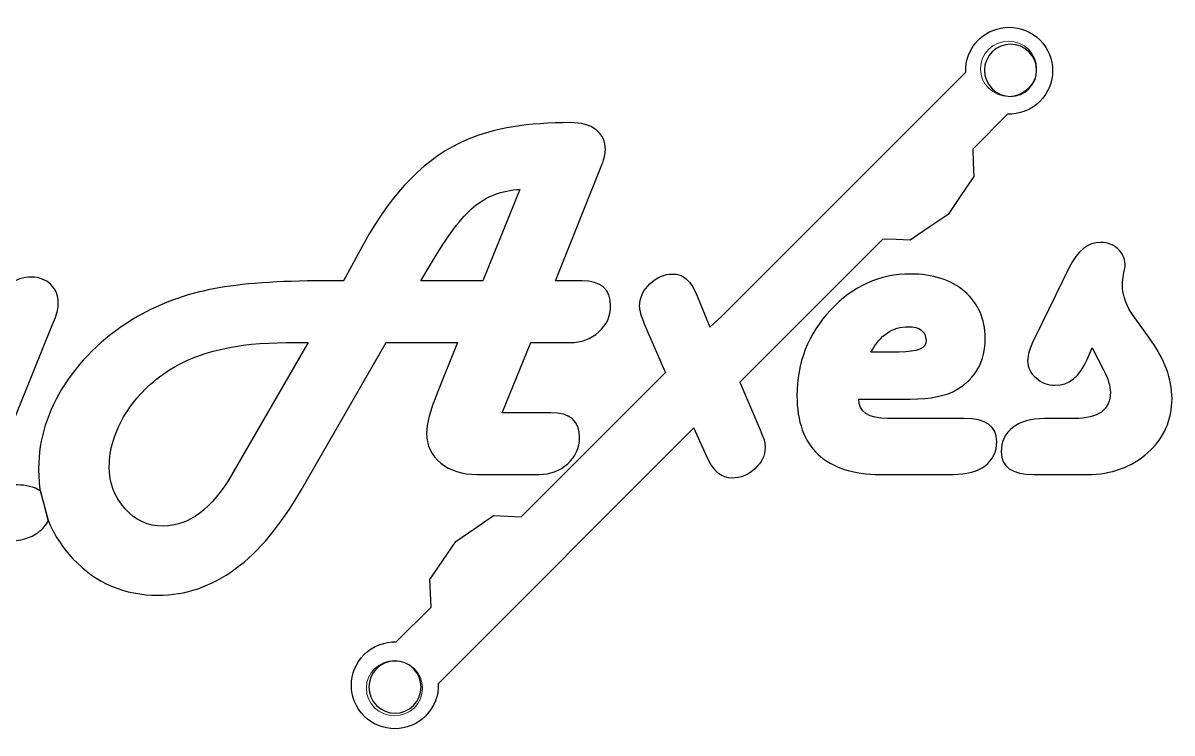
# Model space of a CAD drawing. Header units: millimetres. Extents: x -73.4 to 8.8, y -14.6 to 57.5.
# Drawn here: x -41.13 to 8.78, y -14.57 to 16.26 of the extents above; entities that cross this region are included whole.
import ezdxf

# ---------------------------------------------------------------- set-up
doc = ezdxf.new("R2010")
doc.units = ezdxf.units.MM
doc.header["$MEASUREMENT"] = 0
doc.layers.add('Layer 1', color=7, linetype='Continuous')

msp = doc.modelspace()

# ---------------------------------------------------------------- linework, layer by layer
at = {"layer": 'Layer 1', "lineweight": 18}
for centre in [(1.6823, 14.2682), (-24.9909, -12.6242)]:
    msp.add_ellipse(centre, major_axis=(1.2195, 0), ratio=0.9817958, dxfattribs=at)
at = {"layer": 'Layer 1'}
for points, knots in [([(-13.2188, 1.0802), (-13.2188, 1.0802), (-19.4824, -5.1833), (-19.4824, -5.1833), (-19.4824, -5.1833), (-19.4824, -5.1833), (-20.0831, -5.1561), (-20.0831, -5.1561), (-20.0831, -5.1561), (-20.0831, -5.1561), (-20.6839, -5.129), (-20.6839, -5.129), (-20.6839, -5.129), (-20.6839, -5.129), (-21.5064, -5.6912), (-21.5064, -5.6912), (-21.5064, -5.6912), (-21.5064, -5.6912), (-22.3289, -6.2537), (-22.3289, -6.2537), (-22.3289, -6.2537), (-22.3289, -6.2537), (-22.8913, -7.076), (-22.8913, -7.076), (-22.8913, -7.076), (-22.8913, -7.076), (-23.4535, -7.8985), (-23.4535, -7.8985), (-23.4535, -7.8985), (-23.4535, -7.8985), (-23.4264, -8.4994), (-23.4264, -8.4994), (-23.4264, -8.4994), (-23.4264, -8.4994), (-23.3992, -9.1), (-23.3992, -9.1), (-23.3992, -9.1), (-23.3992, -9.1), (-24.9115, -10.6123), (-24.9115, -10.6123), (-24.9115, -10.6123), (-25.4155, -10.5952), (-25.9252, -10.7791), (-26.31, -11.1637), (-26.31, -11.1637), (-27.0467, -11.9004), (-27.0467, -13.0953), (-26.31, -13.8321), (-26.31, -13.8321), (-25.5731, -14.5688), (-24.3784, -14.5688), (-23.6416, -13.8321), (-23.6416, -13.8321), (-23.2569, -13.4473), (-23.0732, -12.9376), (-23.0902, -12.4336), (-23.0902, -12.4336), (-23.0902, -12.4336), (-11.982, -1.3254), (-11.982, -1.3254), (-11.982, -1.3254), (-11.982, -1.3254), (-11.3607, -2.6946), (-11.3607, -2.6946), (-11.3607, -2.6946), (-11.1052, -3.2328), (-10.7616, -3.5038), (-10.3227, -3.5038), (-10.3227, -3.5038), (-9.9563, -3.5038), (-9.628, -3.3664), (-9.3341, -3.0953), (-9.3341, -3.0953), (-9.0403, -2.8206), (-8.8914, -2.519), (-8.8914, -2.183), (-8.8914, -2.183), (-8.8914, -2.0037), (-8.9334, -1.8206), (-9.0134, -1.6334), (-9.0134, -1.6334), (-9.0134, -1.6334), (-9.1127, -1.4084), (-9.1127, -1.4084), (-9.1127, -1.4084), (-9.1127, -1.4084), (-9.9951, 0.6615), (-9.9951, 0.6615), (-9.9951, 0.6615), (-9.9951, 0.6615), (-3.7796, 6.8771), (-3.7796, 6.8771), (-3.7796, 6.8771), (-3.7796, 6.8771), (-3.1918, 6.8505), (-3.1918, 6.8505), (-3.1918, 6.8505), (-3.1918, 6.8505), (-2.591, 6.8233), (-2.591, 6.8233), (-2.591, 6.8233), (-2.591, 6.8233), (-1.7686, 7.3856), (-1.7686, 7.3856), (-1.7686, 7.3856), (-1.7686, 7.3856), (-0.9462, 7.948), (-0.9462, 7.948), (-0.9462, 7.948), (-0.9462, 7.948), (-0.3836, 8.7705), (-0.3836, 8.7705), (-0.3836, 8.7705), (-0.3836, 8.7705), (0.1786, 9.593), (0.1786, 9.593), (0.1786, 9.593), (0.1786, 9.593), (0.1514, 10.1937), (0.1514, 10.1937), (0.1514, 10.1937), (0.1514, 10.1937), (0.1249, 10.7815), (0.1249, 10.7815), (0.1249, 10.7815), (0.1249, 10.7815), (1.6432, 12.2998), (1.6432, 12.2998), (1.6432, 12.2998), (2.1472, 12.2828), (2.657, 12.4665), (3.0417, 12.8512), (3.0417, 12.8512), (3.7785, 13.588), (3.7785, 14.7827), (3.0417, 15.5196), (3.0417, 15.5196), (2.305, 16.2564), (1.1101, 16.2564), (0.3733, 15.5196), (0.3733, 15.5196), (-0.0113, 15.1349), (-0.1951, 14.6251), (-0.1781, 14.1211), (-0.1781, 14.1211), (-0.1781, 14.1211), (-9.179, 5.1202), (-9.179, 5.1202), (-9.179, 5.1202), (-9.179, 5.1202), (-10.7711, 3.5279), (-10.7711, 3.5279), (-10.7711, 3.5279), (-10.7711, 3.5279), (-11.296, 3.0494), (-11.296, 3.0494), (-11.296, 3.0494), (-11.296, 3.0494), (-11.8532, 4.439), (-11.8532, 4.439), (-11.8532, 4.439), (-12.1052, 5.0535), (-12.4563, 5.3589), (-12.9067, 5.3589), (-12.9067, 5.3589), (-13.273, 5.3589), (-13.6052, 5.2176), (-13.899, 4.9314), (-13.899, 4.9314), (-14.193, 4.6452), (-14.3418, 4.3207), (-14.3418, 3.9658), (-14.3418, 3.9658), (-14.3418, 3.7788), (-14.2692, 3.5192), (-14.1281, 3.1871), (-14.1281, 3.1871), (-14.1281, 3.1871), (-13.2617, 1.1909), (-13.2617, 1.1909), (-13.2617, 1.1909), (-13.2617, 1.1909), (-13.2105, 1.0632), (-13.2105, 1.0632), (-13.2105, 1.0632), (-13.2105, 1.0632), (-13.2188, 1.0802), (-13.2188, 1.0802)], [0, 0, 0, 0, 0.0208333, 0.0208333, 0.0208333, 0.0208333, 0.0416667, 0.0416667, 0.0416667, 0.0416667, 0.0625, 0.0625, 0.0625, 0.0625, 0.0833333, 0.0833333, 0.0833333, 0.0833333, 0.1041667, 0.1041667, 0.1041667, 0.1041667, 0.125, 0.125, 0.125, 0.125, 0.1458333, 0.1458333, 0.1458333, 0.1458333, 0.1666667, 0.1666667, 0.1666667, 0.1666667, 0.1875, 0.1875, 0.1875, 0.1875, 0.2083333, 0.2083333, 0.2083333, 0.2083333, 0.2291667, 0.2291667, 0.2291667, 0.2291667, 0.25, 0.25, 0.25, 0.25, 0.2708333, 0.2708333, 0.2708333, 0.2708333, 0.2916667, 0.2916667, 0.2916667, 0.2916667, 0.3125, 0.3125, 0.3125, 0.3125, 0.3333333, 0.3333333, 0.3333333, 0.3333333, 0.3541667, 0.3541667, 0.3541667, 0.3541667, 0.375, 0.375, 0.375, 0.375, 0.3958333, 0.3958333, 0.3958333, 0.3958333, 0.4166667, 0.4166667, 0.4166667, 0.4166667, 0.4375, 0.4375, 0.4375, 0.4375, 0.4583333, 0.4583333, 0.4583333, 0.4583333, 0.4791667, 0.4791667, 0.4791667, 0.4791667, 0.5, 0.5, 0.5, 0.5, 0.5208333, 0.5208333, 0.5208333, 0.5208333, 0.5416667, 0.5416667, 0.5416667, 0.5416667, 0.5625, 0.5625, 0.5625, 0.5625, 0.5833333, 0.5833333, 0.5833333, 0.5833333, 0.6041667, 0.6041667, 0.6041667, 0.6041667, 0.625, 0.625, 0.625, 0.625, 0.6458333, 0.6458333, 0.6458333, 0.6458333, 0.6666667, 0.6666667, 0.6666667, 0.6666667, 0.6875, 0.6875, 0.6875, 0.6875, 0.7083333, 0.7083333, 0.7083333, 0.7083333, 0.7291667, 0.7291667, 0.7291667, 0.7291667, 0.75, 0.75, 0.75, 0.75, 0.7708333, 0.7708333, 0.7708333, 0.7708333, 0.7916667, 0.7916667, 0.7916667, 0.7916667, 0.8125, 0.8125, 0.8125, 0.8125, 0.8333333, 0.8333333, 0.8333333, 0.8333333, 0.8541667, 0.8541667, 0.8541667, 0.8541667, 0.875, 0.875, 0.875, 0.875, 0.8958333, 0.8958333, 0.8958333, 0.8958333, 0.9166667, 0.9166667, 0.9166667, 0.9166667, 0.9375, 0.9375, 0.9375, 0.9375, 0.9583333, 0.9583333, 0.9583333, 0.9583333, 1, 1, 1, 1]), ([(0.9693, 15.0037), (1.4114, 15.4458), (2.1282, 15.4458), (2.5703, 15.0037), (2.5703, 15.0037), (3.0123, 14.5616), (3.0123, 13.8448), (2.5703, 13.4028), (2.5703, 13.4028), (2.1282, 12.9607), (1.4114, 12.9607), (0.9693, 13.4028), (0.9693, 13.4028), (0.5271, 13.8448), (0.5271, 14.5616), (0.9693, 15.0037)], [0, 0, 0, 0, 0.2, 0.2, 0.2, 0.2, 0.4, 0.4, 0.4, 0.4, 0.6, 0.6, 0.6, 0.6, 1, 1, 1, 1]), ([(-40.3717, -4.1017), (-40.4235, -3.7706), (-40.4487, -3.4296), (-40.4487, -3.0801), (-40.4487, -3.0801), (-40.4487, -1.8091), (-40.063, -0.5877), (-39.296, 0.5879), (-39.296, 0.5879), (-38.5289, 1.7634), (-37.4792, 2.7405), (-36.1547, 3.5154), (-36.1547, 3.5154), (-35.1624, 4.084), (-34.0632, 4.481), (-32.8531, 4.7139), (-32.8531, 4.7139), (-31.647, 4.9466), (-30.0403, 5.0612), (-28.0327, 5.0612), (-28.0327, 5.0612), (-28.0327, 5.0612), (-27.2043, 5.0612), (-27.2043, 5.0612), (-27.2043, 5.0612), (-27.2043, 5.0612), (-26.3227, 6.6834), (-26.3227, 6.6834), (-26.3227, 6.6834), (-25.0898, 8.9429), (-23.5898, 10.4505), (-21.8149, 11.2023), (-21.8149, 11.2023), (-20.6738, 11.6872), (-19.1814, 11.9314), (-17.3418, 11.9314), (-17.3418, 11.9314), (-16.8723, 11.9314), (-16.502, 11.8283), (-16.235, 11.6185), (-16.235, 11.6185), (-15.9639, 11.4085), (-15.8303, 11.1184), (-15.8303, 10.7442), (-15.8303, 10.7442), (-15.8303, 10.5725), (-15.876, 10.3741), (-15.9639, 10.1414), (-15.9639, 10.1414), (-15.9639, 10.1414), (-16.067, 9.8857), (-16.067, 9.8857), (-16.067, 9.8857), (-16.067, 9.8857), (-17.9906, 5.0612), (-17.9906, 5.0612), (-17.9906, 5.0612), (-17.9906, 5.0612), (-17.1394, 5.0612), (-17.1394, 5.0612), (-17.1394, 5.0612), (-17.1394, 5.0612), (-16.8493, 5.0612), (-16.8493, 5.0612), (-16.8493, 5.0612), (-16.0173, 5.0612), (-15.6013, 4.6985), (-15.6013, 3.9734), (-15.6013, 3.9734), (-15.6013, 3.5344), (-15.7729, 3.1565), (-16.1165, 2.8475), (-16.1165, 2.8475), (-16.4563, 2.5383), (-16.8723, 2.3818), (-17.3646, 2.3818), (-17.3646, 2.3818), (-17.3646, 2.3818), (-17.6662, 2.3818), (-17.6662, 2.3818), (-17.6662, 2.3818), (-17.6662, 2.3818), (-19.0745, 2.3818), (-19.0745, 2.3818), (-19.0745, 2.3818), (-19.0745, 2.3818), (-20.3189, -0.6639), (-20.3189, -0.6639), (-20.3189, -0.6639), (-20.3189, -0.6639), (-18.4944, -0.6639), (-18.4944, -0.6639), (-18.4944, -0.6639), (-18.4944, -0.6639), (-18.2043, -0.6639), (-18.2043, -0.6639), (-18.2043, -0.6639), (-17.3684, -0.6639), (-16.9524, -1.0229), (-16.9524, -1.7405), (-16.9524, -1.7405), (-16.9524, -2.1869), (-17.1242, -2.5687), (-17.4676, -2.8777), (-17.4676, -2.8777), (-17.8111, -3.1869), (-18.2271, -3.3435), (-18.7196, -3.3435), (-18.7196, -3.3435), (-18.7196, -3.3435), (-19.0211, -3.3435), (-19.0211, -3.3435), (-19.0211, -3.3435), (-19.0211, -3.3435), (-21.4143, -3.3435), (-21.4143, -3.3435), (-21.4143, -3.3435), (-22.0555, -3.3435), (-22.5785, -3.1792), (-22.9829, -2.8473), (-22.9829, -2.8473), (-23.3913, -2.5152), (-23.5936, -2.0838), (-23.5936, -1.5533), (-23.5936, -1.5533), (-23.5936, -1.145), (-23.441, -0.561), (-23.1356, 0.1909), (-23.1356, 0.1909), (-23.1356, 0.1909), (-22.2501, 2.3818), (-22.2501, 2.3818), (-22.2501, 2.3818), (-22.2501, 2.3818), (-25.3494, 2.3818), (-25.3494, 2.3818), (-25.3494, 2.3818), (-25.3494, 2.3818), (-29.0516, -4.0304), (-29.0516, -4.0304), (-29.0516, -4.0304), (-30.796, -7.0686), (-32.8647, -8.5877), (-35.2578, -8.5877), (-35.2578, -8.5877), (-36.7273, -8.5877), (-37.96, -8.0611), (-38.9562, -7.0037), (-38.9562, -7.0037), (-39.4373, -6.4931), (-39.7941, -5.9308), (-40.0378, -5.3252), (-40.0378, -5.3252), (-40.0378, -5.3252), (-40.3717, -4.1017), (-40.3717, -4.1017)], [0, 0, 0, 0, 0.025, 0.025, 0.025, 0.025, 0.05, 0.05, 0.05, 0.05, 0.075, 0.075, 0.075, 0.075, 0.1, 0.1, 0.1, 0.1, 0.125, 0.125, 0.125, 0.125, 0.15, 0.15, 0.15, 0.15, 0.175, 0.175, 0.175, 0.175, 0.2, 0.2, 0.2, 0.2, 0.225, 0.225, 0.225, 0.225, 0.25, 0.25, 0.25, 0.25, 0.275, 0.275, 0.275, 0.275, 0.3, 0.3, 0.3, 0.3, 0.325, 0.325, 0.325, 0.325, 0.35, 0.35, 0.35, 0.35, 0.375, 0.375, 0.375, 0.375, 0.4, 0.4, 0.4, 0.4, 0.425, 0.425, 0.425, 0.425, 0.45, 0.45, 0.45, 0.45, 0.475, 0.475, 0.475, 0.475, 0.5, 0.5, 0.5, 0.5, 0.525, 0.525, 0.525, 0.525, 0.55, 0.55, 0.55, 0.55, 0.575, 0.575, 0.575, 0.575, 0.6, 0.6, 0.6, 0.6, 0.625, 0.625, 0.625, 0.625, 0.65, 0.65, 0.65, 0.65, 0.675, 0.675, 0.675, 0.675, 0.7, 0.7, 0.7, 0.7, 0.725, 0.725, 0.725, 0.725, 0.75, 0.75, 0.75, 0.75, 0.775, 0.775, 0.775, 0.775, 0.8, 0.8, 0.8, 0.8, 0.825, 0.825, 0.825, 0.825, 0.85, 0.85, 0.85, 0.85, 0.875, 0.875, 0.875, 0.875, 0.9, 0.9, 0.9, 0.9, 0.925, 0.925, 0.925, 0.925, 0.95, 0.95, 0.95, 0.95, 1, 1, 1, 1]), ([(-21.1547, 5.0612), (-21.1547, 5.0612), (-19.5441, 9.0345), (-19.5441, 9.0345), (-19.5441, 9.0345), (-20.334, 8.9847), (-21.0021, 8.7329), (-21.5402, 8.2787), (-21.5402, 8.2787), (-22.0822, 7.8283), (-22.7005, 7.0076), (-23.3913, 5.8208), (-23.3913, 5.8208), (-23.3913, 5.8208), (-23.8493, 5.0612), (-23.8493, 5.0612), (-23.8493, 5.0612), (-23.8493, 5.0612), (-21.1547, 5.0612), (-21.1547, 5.0612)], [0, 0, 0, 0, 0.1666667, 0.1666667, 0.1666667, 0.1666667, 0.3333333, 0.3333333, 0.3333333, 0.3333333, 0.5, 0.5, 0.5, 0.5, 0.6666667, 0.6666667, 0.6666667, 0.6666667, 1, 1, 1, 1]), ([(5.3148, 2.1604), (5.3148, 2.1604), (5.101, 1.6414), (5.101, 1.6414), (5.101, 1.6414), (4.7729, 0.897), (4.3033, 0.5267), (3.7004, 0.5267), (3.7004, 0.5267), (3.3911, 0.5267), (3.1164, 0.6336), (2.876, 0.8475), (2.876, 0.8475), (2.6316, 1.0574), (2.5095, 1.3017), (2.5095, 1.5803), (2.5095, 1.5803), (2.5095, 1.8398), (2.6164, 2.1871), (2.834, 2.6223), (2.834, 2.6223), (2.834, 2.6223), (4.3187, 5.6452), (4.3187, 5.6452), (4.3187, 5.6452), (4.685, 6.3703), (5.1392, 6.7329), (5.685, 6.7329), (5.685, 6.7329), (5.9751, 6.7329), (6.2233, 6.6374), (6.4331, 6.4467), (6.4331, 6.4467), (6.6431, 6.2558), (6.7462, 6.0307), (6.7462, 5.7711), (6.7462, 5.7711), (6.7462, 5.7023), (6.7232, 5.5574), (6.6775, 5.3361), (6.6775, 5.3361), (6.6468, 5.1718), (6.6316, 5.0268), (6.6316, 4.897), (6.6316, 4.897), (6.6316, 4.4275), (6.8071, 3.9466), (7.1622, 3.458), (7.1622, 3.458), (7.1622, 3.458), (7.8034, 2.5726), (7.8034, 2.5726), (7.8034, 2.5726), (8.456, 1.6718), (8.7842, 0.7978), (8.7842, -0.0457), (8.7842, -0.0457), (8.7842, -0.9847), (8.4331, -1.767), (7.7308, -2.3969), (7.7308, -2.3969), (7.0324, -3.0266), (6.1584, -3.3435), (5.1127, -3.3435), (5.1127, -3.3435), (5.1127, -3.3435), (2.7767, -3.3435), (2.7767, -3.3435), (2.7767, -3.3435), (1.834, -3.3435), (1.3644, -3.0152), (1.3644, -2.3626), (1.3644, -2.3626), (1.3644, -1.9122), (1.5324, -1.5572), (1.8644, -1.3015), (1.8644, -1.3015), (2.2004, -1.0457), (2.6583, -0.916), (3.2461, -0.916), (3.2461, -0.916), (3.2461, -0.916), (4.5437, -0.916), (4.5437, -0.916), (4.5437, -0.916), (5.5857, -0.916), (6.1048, -0.5382), (6.1048, 0.2176), (6.1048, 0.2176), (6.1048, 0.4925), (6.0056, 0.8208), (5.8111, 1.1948), (5.8111, 1.1948), (5.8111, 1.1948), (5.3148, 2.1604), (5.3148, 2.1604)], [0, 0, 0, 0, 0.04, 0.04, 0.04, 0.04, 0.08, 0.08, 0.08, 0.08, 0.12, 0.12, 0.12, 0.12, 0.16, 0.16, 0.16, 0.16, 0.2, 0.2, 0.2, 0.2, 0.24, 0.24, 0.24, 0.24, 0.28, 0.28, 0.28, 0.28, 0.32, 0.32, 0.32, 0.32, 0.36, 0.36, 0.36, 0.36, 0.4, 0.4, 0.4, 0.4, 0.44, 0.44, 0.44, 0.44, 0.48, 0.48, 0.48, 0.48, 0.52, 0.52, 0.52, 0.52, 0.56, 0.56, 0.56, 0.56, 0.6, 0.6, 0.6, 0.6, 0.64, 0.64, 0.64, 0.64, 0.68, 0.68, 0.68, 0.68, 0.72, 0.72, 0.72, 0.72, 0.76, 0.76, 0.76, 0.76, 0.8, 0.8, 0.8, 0.8, 0.84, 0.84, 0.84, 0.84, 0.88, 0.88, 0.88, 0.88, 0.92, 0.92, 0.92, 0.92, 1, 1, 1, 1]), ([(-40.0318, -5.3426), (-40.1278, -5.5404), (-40.279, -5.716), (-40.4563, -5.8511), (-40.4563, -5.8511), (-40.785, -6.1018), (-41.2464, -6.2289), (-41.8418, -6.2289), (-41.8418, -6.2289), (-41.8418, -6.2289), (-43.6547, -6.2289), (-43.6547, -6.2289), (-43.6547, -6.2289), (-43.8685, -6.8701), (-44.2617, -7.7251), (-44.8265, -8.7862), (-44.8265, -8.7862), (-45.8114, -10.6526), (-47.2387, -11.5877), (-49.1166, -11.5877), (-49.1166, -11.5877), (-50.2578, -11.5877), (-51.2158, -11.2291), (-51.9907, -10.5152), (-51.9907, -10.5152), (-52.7655, -9.7977), (-53.1509, -8.9083), (-53.1509, -7.8511), (-53.1509, -7.8511), (-53.1509, -7.1143), (-52.9411, -6.4235), (-52.5212, -5.7862), (-52.5212, -5.7862), (-52.0976, -5.1488), (-51.548, -4.6718), (-50.8609, -4.351), (-50.8609, -4.351), (-50.0709, -3.9847), (-48.9067, -3.8014), (-47.3648, -3.8014), (-47.3648, -3.8014), (-47.3648, -3.8014), (-45.5441, -3.8014), (-45.5441, -3.8014), (-45.5441, -3.8014), (-45.5441, -3.8014), (-45.2196, -2.9961), (-45.2196, -2.9961), (-45.2196, -2.9961), (-45.7693, -3.2289), (-46.2769, -3.3435), (-46.7387, -3.3435), (-46.7387, -3.3435), (-47.5326, -3.3435), (-48.1815, -3.1411), (-48.6739, -2.7328), (-48.6739, -2.7328), (-49.1701, -2.3282), (-49.4182, -1.7977), (-49.4182, -1.1488), (-49.4182, -1.1488), (-49.4182, -0.7518), (-49.2578, -0.1602), (-48.9372, 0.6298), (-48.9372, 0.6298), (-48.9372, 0.6298), (-47.7236, 3.6414), (-47.7236, 3.6414), (-47.7236, 3.6414), (-47.7236, 3.6414), (-47.6013, 3.9581), (-47.6013, 3.9581), (-47.6013, 3.9581), (-47.2425, 4.8016), (-46.6892, 5.2214), (-45.9411, 5.2214), (-45.9411, 5.2214), (-45.6128, 5.2214), (-45.3418, 5.1184), (-45.1204, 4.9085), (-45.1204, 4.9085), (-44.9029, 4.6985), (-44.7923, 4.4352), (-44.7923, 4.1107), (-44.7923, 4.1107), (-44.7923, 3.897), (-44.8876, 3.5459), (-45.0822, 3.0574), (-45.0822, 3.0574), (-45.0822, 3.0574), (-46.1738, 0.3818), (-46.1738, 0.3818), (-46.1738, 0.3818), (-46.3456, -0.0534), (-46.4335, -0.332), (-46.4412, -0.4579), (-46.4412, -0.4579), (-46.464, -0.8244), (-46.2312, -1.0075), (-45.7503, -1.0075), (-45.7503, -1.0075), (-45.4067, -1.0075), (-45.0556, -0.9083), (-44.6967, -0.706), (-44.6967, -0.706), (-44.3418, -0.5038), (-44.1127, -0.2748), (-44.0173, -0.0229), (-44.0173, -0.0229), (-44.0173, -0.0229), (-42.5212, 3.6414), (-42.5212, 3.6414), (-42.5212, 3.6414), (-42.5212, 3.6414), (-42.4105, 3.9543), (-42.4105, 3.9543), (-42.4105, 3.9543), (-42.0594, 4.7978), (-41.5021, 5.2214), (-40.7426, 5.2214), (-40.7426, 5.2214), (-40.4181, 5.2214), (-40.1433, 5.1145), (-39.9221, 4.9009), (-39.9221, 4.9009), (-39.7044, 4.6909), (-39.5938, 4.4275), (-39.5938, 4.1145), (-39.5938, 4.1145), (-39.5938, 3.897), (-39.651, 3.6452), (-39.7616, 3.3626), (-39.7616, 3.3626), (-39.7616, 3.3626), (-39.8952, 3.0612), (-39.8952, 3.0612), (-39.8952, 3.0612), (-39.8952, 3.0612), (-42.67, -3.8014), (-42.67, -3.8014), (-42.67, -3.8014), (-42.67, -3.8014), (-41.3723, -3.8014), (-41.3723, -3.8014), (-41.3723, -3.8014), (-41.0218, -3.8014), (-40.6437, -3.87), (-40.352, -4.0752), (-40.352, -4.0752), (-40.352, -4.0752), (-40.0318, -5.3426), (-40.0318, -5.3426)], [0, 0, 0, 0, 0.025641, 0.025641, 0.025641, 0.025641, 0.0512821, 0.0512821, 0.0512821, 0.0512821, 0.0769231, 0.0769231, 0.0769231, 0.0769231, 0.1025641, 0.1025641, 0.1025641, 0.1025641, 0.1282051, 0.1282051, 0.1282051, 0.1282051, 0.1538462, 0.1538462, 0.1538462, 0.1538462, 0.1794872, 0.1794872, 0.1794872, 0.1794872, 0.2051282, 0.2051282, 0.2051282, 0.2051282, 0.2307692, 0.2307692, 0.2307692, 0.2307692, 0.2564103, 0.2564103, 0.2564103, 0.2564103, 0.2820513, 0.2820513, 0.2820513, 0.2820513, 0.3076923, 0.3076923, 0.3076923, 0.3076923, 0.3333333, 0.3333333, 0.3333333, 0.3333333, 0.3589744, 0.3589744, 0.3589744, 0.3589744, 0.3846154, 0.3846154, 0.3846154, 0.3846154, 0.4102564, 0.4102564, 0.4102564, 0.4102564, 0.4358974, 0.4358974, 0.4358974, 0.4358974, 0.4615385, 0.4615385, 0.4615385, 0.4615385, 0.4871795, 0.4871795, 0.4871795, 0.4871795, 0.5128205, 0.5128205, 0.5128205, 0.5128205, 0.5384615, 0.5384615, 0.5384615, 0.5384615, 0.5641026, 0.5641026, 0.5641026, 0.5641026, 0.5897436, 0.5897436, 0.5897436, 0.5897436, 0.6153846, 0.6153846, 0.6153846, 0.6153846, 0.6410256, 0.6410256, 0.6410256, 0.6410256, 0.6666667, 0.6666667, 0.6666667, 0.6666667, 0.6923077, 0.6923077, 0.6923077, 0.6923077, 0.7179487, 0.7179487, 0.7179487, 0.7179487, 0.7435897, 0.7435897, 0.7435897, 0.7435897, 0.7692308, 0.7692308, 0.7692308, 0.7692308, 0.7948718, 0.7948718, 0.7948718, 0.7948718, 0.8205128, 0.8205128, 0.8205128, 0.8205128, 0.8461538, 0.8461538, 0.8461538, 0.8461538, 0.8717949, 0.8717949, 0.8717949, 0.8717949, 0.8974359, 0.8974359, 0.8974359, 0.8974359, 0.9230769, 0.9230769, 0.9230769, 0.9230769, 0.9487179, 0.9487179, 0.9487179, 0.9487179, 1, 1, 1, 1]), ([(-4.8265, -0.0686), (-4.8265, -0.6334), (-4.4064, -0.916), (-3.5631, -0.916), (-3.5631, -0.916), (-3.5631, -0.916), (-0.2425, -0.916), (-0.2425, -0.916), (-0.2425, -0.916), (0.7004, -0.916), (1.1697, -1.2479), (1.1697, -1.9083), (1.1697, -1.9083), (1.1697, -2.3586), (1.0017, -2.7137), (0.6698, -2.9655), (0.6698, -2.9655), (0.3377, -3.2174), (-0.128, -3.3435), (-0.7234, -3.3435), (-0.7234, -3.3435), (-0.7234, -3.3435), (-3.8875, -3.3435), (-3.8875, -3.3435), (-3.8875, -3.3435), (-5.0707, -3.3435), (-5.9676, -3.0534), (-6.5861, -2.4733), (-6.5861, -2.4733), (-7.2004, -1.8931), (-7.5095, -1.0419), (-7.5095, 0.0765), (-7.5095, 0.0765), (-7.5095, 1.5116), (-7.0249, 2.7521), (-6.0516, 3.794), (-6.0516, 3.794), (-5.0783, 4.836), (-3.918, 5.3589), (-2.5782, 5.3589), (-2.5782, 5.3589), (-1.6012, 5.3589), (-0.8149, 5.1032), (-0.2233, 4.5955), (-0.2233, 4.5955), (0.3682, 4.084), (0.666, 3.4123), (0.666, 2.5765), (0.666, 2.5765), (0.666, 1.5726), (0.2576, 0.8283), (-0.5631, 0.3436), (-0.5631, 0.3436), (-1.0134, 0.0688), (-1.6929, -0.0686), (-2.5898, -0.0686), (-2.5898, -0.0686), (-2.5898, -0.0686), (-4.8265, -0.0686), (-4.8265, -0.0686)], [0, 0, 0, 0, 0.0625, 0.0625, 0.0625, 0.0625, 0.125, 0.125, 0.125, 0.125, 0.1875, 0.1875, 0.1875, 0.1875, 0.25, 0.25, 0.25, 0.25, 0.3125, 0.3125, 0.3125, 0.3125, 0.375, 0.375, 0.375, 0.375, 0.4375, 0.4375, 0.4375, 0.4375, 0.5, 0.5, 0.5, 0.5, 0.5625, 0.5625, 0.5625, 0.5625, 0.625, 0.625, 0.625, 0.625, 0.6875, 0.6875, 0.6875, 0.6875, 0.75, 0.75, 0.75, 0.75, 0.8125, 0.8125, 0.8125, 0.8125, 0.875, 0.875, 0.875, 0.875, 1, 1, 1, 1]), ([(-4.292, 1.9696), (-4.292, 1.9696), (-3.0632, 1.9696), (-3.0632, 1.9696), (-3.0632, 1.9696), (-2.2653, 1.9696), (-1.876, 2.1414), (-1.899, 2.4848), (-1.899, 2.4848), (-1.9218, 2.874), (-2.1776, 3.0688), (-2.67, 3.0688), (-2.67, 3.0688), (-3.3569, 3.0688), (-3.8952, 2.7023), (-4.292, 1.9696)], [0, 0, 0, 0, 0.2, 0.2, 0.2, 0.2, 0.4, 0.4, 0.4, 0.4, 0.6, 0.6, 0.6, 0.6, 1, 1, 1, 1]), ([(-28.7387, 2.3818), (-28.7387, 2.3818), (-29.6892, 2.3818), (-29.6892, 2.3818), (-29.6892, 2.3818), (-31.8188, 2.3818), (-33.5097, 1.9847), (-34.7654, 1.1948), (-34.7654, 1.1948), (-35.5631, 0.6872), (-36.1966, 0.0535), (-36.67, -0.706), (-36.67, -0.706), (-37.1433, -1.4695), (-37.38, -2.2366), (-37.38, -3.0112), (-37.38, -3.0112), (-37.38, -3.7213), (-37.1509, -4.3282), (-36.6967, -4.8319), (-36.6967, -4.8319), (-36.2425, -5.3358), (-35.6929, -5.5877), (-35.044, -5.5877), (-35.044, -5.5877), (-33.918, -5.5877), (-32.9219, -4.8396), (-32.0593, -3.351), (-32.0593, -3.351), (-32.0593, -3.351), (-28.7387, 2.3818), (-28.7387, 2.3818)], [0, 0, 0, 0, 0.1111111, 0.1111111, 0.1111111, 0.1111111, 0.2222222, 0.2222222, 0.2222222, 0.2222222, 0.3333333, 0.3333333, 0.3333333, 0.3333333, 0.4444444, 0.4444444, 0.4444444, 0.4444444, 0.5555556, 0.5555556, 0.5555556, 0.5555556, 0.6666667, 0.6666667, 0.6666667, 0.6666667, 0.7777778, 0.7777778, 0.7777778, 0.7777778, 1, 1, 1, 1]), ([(-25.7673, -11.7752), (-25.3252, -11.3331), (-24.6086, -11.3331), (-24.1664, -11.7752), (-24.1664, -11.7752), (-23.7243, -12.2173), (-23.7243, -12.9341), (-24.1664, -13.3762), (-24.1664, -13.3762), (-24.6086, -13.8183), (-25.3252, -13.8183), (-25.7673, -13.3762), (-25.7673, -13.3762), (-26.2095, -12.9341), (-26.2095, -12.2173), (-25.7673, -11.7752)], [0, 0, 0, 0, 0.2, 0.2, 0.2, 0.2, 0.4, 0.4, 0.4, 0.4, 0.6, 0.6, 0.6, 0.6, 1, 1, 1, 1])]:
    msp.add_open_spline(points, degree=3, knots=knots, dxfattribs=at)
at = {"layer": 'Layer 1', "lineweight": 9}
for points, knots in [([(-13.2188, 1.0802), (-13.2188, 1.0802), (-19.4824, -5.1833), (-19.4824, -5.1833), (-19.4824, -5.1833), (-19.4824, -5.1833), (-20.0831, -5.1561), (-20.0831, -5.1561), (-20.0831, -5.1561), (-20.0831, -5.1561), (-20.6839, -5.129), (-20.6839, -5.129), (-20.6839, -5.129), (-20.6839, -5.129), (-21.5064, -5.6912), (-21.5064, -5.6912), (-21.5064, -5.6912), (-21.5064, -5.6912), (-22.3289, -6.2537), (-22.3289, -6.2537), (-22.3289, -6.2537), (-22.3289, -6.2537), (-22.8913, -7.076), (-22.8913, -7.076), (-22.8913, -7.076), (-22.8913, -7.076), (-23.4535, -7.8985), (-23.4535, -7.8985), (-23.4535, -7.8985), (-23.4535, -7.8985), (-23.4264, -8.4994), (-23.4264, -8.4994), (-23.4264, -8.4994), (-23.4264, -8.4994), (-23.3992, -9.1), (-23.3992, -9.1), (-23.3992, -9.1), (-23.3992, -9.1), (-24.9115, -10.6123), (-24.9115, -10.6123), (-24.9115, -10.6123), (-25.4155, -10.5952), (-25.9252, -10.7791), (-26.31, -11.1637), (-26.31, -11.1637), (-27.0467, -11.9004), (-27.0467, -13.0953), (-26.31, -13.8321), (-26.31, -13.8321), (-25.5731, -14.5688), (-24.3784, -14.5688), (-23.6416, -13.8321), (-23.6416, -13.8321), (-23.2569, -13.4473), (-23.0732, -12.9376), (-23.0902, -12.4336), (-23.0902, -12.4336), (-23.0902, -12.4336), (-11.982, -1.3254), (-11.982, -1.3254), (-11.982, -1.3254), (-11.982, -1.3254), (-11.3607, -2.6946), (-11.3607, -2.6946), (-11.3607, -2.6946), (-11.1052, -3.2328), (-10.7616, -3.5038), (-10.3227, -3.5038), (-10.3227, -3.5038), (-9.9563, -3.5038), (-9.628, -3.3664), (-9.3341, -3.0953), (-9.3341, -3.0953), (-9.0403, -2.8206), (-8.8914, -2.519), (-8.8914, -2.183), (-8.8914, -2.183), (-8.8914, -2.0037), (-8.9334, -1.8206), (-9.0134, -1.6334), (-9.0134, -1.6334), (-9.0134, -1.6334), (-9.1127, -1.4084), (-9.1127, -1.4084), (-9.1127, -1.4084), (-9.1127, -1.4084), (-9.9951, 0.6615), (-9.9951, 0.6615), (-9.9951, 0.6615), (-9.9951, 0.6615), (-3.7796, 6.8771), (-3.7796, 6.8771), (-3.7796, 6.8771), (-3.7796, 6.8771), (-3.1918, 6.8505), (-3.1918, 6.8505), (-3.1918, 6.8505), (-3.1918, 6.8505), (-2.591, 6.8233), (-2.591, 6.8233), (-2.591, 6.8233), (-2.591, 6.8233), (-1.7686, 7.3856), (-1.7686, 7.3856), (-1.7686, 7.3856), (-1.7686, 7.3856), (-0.9462, 7.948), (-0.9462, 7.948), (-0.9462, 7.948), (-0.9462, 7.948), (-0.3836, 8.7705), (-0.3836, 8.7705), (-0.3836, 8.7705), (-0.3836, 8.7705), (0.1786, 9.593), (0.1786, 9.593), (0.1786, 9.593), (0.1786, 9.593), (0.1514, 10.1937), (0.1514, 10.1937), (0.1514, 10.1937), (0.1514, 10.1937), (0.1249, 10.7815), (0.1249, 10.7815), (0.1249, 10.7815), (0.1249, 10.7815), (1.6432, 12.2998), (1.6432, 12.2998), (1.6432, 12.2998), (2.1472, 12.2828), (2.657, 12.4665), (3.0417, 12.8512), (3.0417, 12.8512), (3.7785, 13.588), (3.7785, 14.7827), (3.0417, 15.5196), (3.0417, 15.5196), (2.305, 16.2564), (1.1101, 16.2564), (0.3733, 15.5196), (0.3733, 15.5196), (-0.0113, 15.1349), (-0.1951, 14.6251), (-0.1781, 14.1211), (-0.1781, 14.1211), (-0.1781, 14.1211), (-9.179, 5.1202), (-9.179, 5.1202), (-9.179, 5.1202), (-9.179, 5.1202), (-10.7711, 3.5279), (-10.7711, 3.5279), (-10.7711, 3.5279), (-10.7711, 3.5279), (-11.296, 3.0494), (-11.296, 3.0494), (-11.296, 3.0494), (-11.296, 3.0494), (-11.8532, 4.439), (-11.8532, 4.439), (-11.8532, 4.439), (-12.1052, 5.0535), (-12.4563, 5.3589), (-12.9067, 5.3589), (-12.9067, 5.3589), (-13.273, 5.3589), (-13.6052, 5.2176), (-13.899, 4.9314), (-13.899, 4.9314), (-14.193, 4.6452), (-14.3418, 4.3207), (-14.3418, 3.9658), (-14.3418, 3.9658), (-14.3418, 3.7788), (-14.2692, 3.5192), (-14.1281, 3.1871), (-14.1281, 3.1871), (-14.1281, 3.1871), (-13.2617, 1.1909), (-13.2617, 1.1909), (-13.2617, 1.1909), (-13.2617, 1.1909), (-13.2105, 1.0632), (-13.2105, 1.0632)], [0, 0, 0, 0, 0.0212766, 0.0212766, 0.0212766, 0.0212766, 0.0425532, 0.0425532, 0.0425532, 0.0425532, 0.0638298, 0.0638298, 0.0638298, 0.0638298, 0.0851064, 0.0851064, 0.0851064, 0.0851064, 0.106383, 0.106383, 0.106383, 0.106383, 0.1276596, 0.1276596, 0.1276596, 0.1276596, 0.1489362, 0.1489362, 0.1489362, 0.1489362, 0.1702128, 0.1702128, 0.1702128, 0.1702128, 0.1914894, 0.1914894, 0.1914894, 0.1914894, 0.212766, 0.212766, 0.212766, 0.212766, 0.2340426, 0.2340426, 0.2340426, 0.2340426, 0.2553191, 0.2553191, 0.2553191, 0.2553191, 0.2765957, 0.2765957, 0.2765957, 0.2765957, 0.2978723, 0.2978723, 0.2978723, 0.2978723, 0.3191489, 0.3191489, 0.3191489, 0.3191489, 0.3404255, 0.3404255, 0.3404255, 0.3404255, 0.3617021, 0.3617021, 0.3617021, 0.3617021, 0.3829787, 0.3829787, 0.3829787, 0.3829787, 0.4042553, 0.4042553, 0.4042553, 0.4042553, 0.4255319, 0.4255319, 0.4255319, 0.4255319, 0.4468085, 0.4468085, 0.4468085, 0.4468085, 0.4680851, 0.4680851, 0.4680851, 0.4680851, 0.4893617, 0.4893617, 0.4893617, 0.4893617, 0.5106383, 0.5106383, 0.5106383, 0.5106383, 0.5319149, 0.5319149, 0.5319149, 0.5319149, 0.5531915, 0.5531915, 0.5531915, 0.5531915, 0.5744681, 0.5744681, 0.5744681, 0.5744681, 0.5957447, 0.5957447, 0.5957447, 0.5957447, 0.6170213, 0.6170213, 0.6170213, 0.6170213, 0.6382979, 0.6382979, 0.6382979, 0.6382979, 0.6595745, 0.6595745, 0.6595745, 0.6595745, 0.6808511, 0.6808511, 0.6808511, 0.6808511, 0.7021277, 0.7021277, 0.7021277, 0.7021277, 0.7234043, 0.7234043, 0.7234043, 0.7234043, 0.7446809, 0.7446809, 0.7446809, 0.7446809, 0.7659574, 0.7659574, 0.7659574, 0.7659574, 0.787234, 0.787234, 0.787234, 0.787234, 0.8085106, 0.8085106, 0.8085106, 0.8085106, 0.8297872, 0.8297872, 0.8297872, 0.8297872, 0.8510638, 0.8510638, 0.8510638, 0.8510638, 0.8723404, 0.8723404, 0.8723404, 0.8723404, 0.893617, 0.893617, 0.893617, 0.893617, 0.9148936, 0.9148936, 0.9148936, 0.9148936, 0.9361702, 0.9361702, 0.9361702, 0.9361702, 0.9574468, 0.9574468, 0.9574468, 0.9574468, 1, 1, 1, 1]), ([(0.9693, 15.0037), (1.4114, 15.4458), (2.1282, 15.4458), (2.5703, 15.0037), (2.5703, 15.0037), (3.0123, 14.5616), (3.0123, 13.8448), (2.5703, 13.4028), (2.5703, 13.4028), (2.1282, 12.9607), (1.4114, 12.9607), (0.9693, 13.4028), (0.9693, 13.4028), (0.5271, 13.8448), (0.5271, 14.5616), (0.9693, 15.0037)], [0, 0, 0, 0, 0.2, 0.2, 0.2, 0.2, 0.4, 0.4, 0.4, 0.4, 0.6, 0.6, 0.6, 0.6, 1, 1, 1, 1]), ([(-40.3717, -4.1017), (-40.4235, -3.7706), (-40.4487, -3.4296), (-40.4487, -3.0801), (-40.4487, -3.0801), (-40.4487, -1.8091), (-40.063, -0.5877), (-39.296, 0.5879), (-39.296, 0.5879), (-38.5289, 1.7634), (-37.4792, 2.7405), (-36.1547, 3.5154), (-36.1547, 3.5154), (-35.1624, 4.084), (-34.0632, 4.481), (-32.8531, 4.7139), (-32.8531, 4.7139), (-31.647, 4.9466), (-30.0403, 5.0612), (-28.0327, 5.0612), (-28.0327, 5.0612), (-28.0327, 5.0612), (-27.2043, 5.0612), (-27.2043, 5.0612), (-27.2043, 5.0612), (-27.2043, 5.0612), (-26.3227, 6.6834), (-26.3227, 6.6834), (-26.3227, 6.6834), (-25.0898, 8.9429), (-23.5898, 10.4505), (-21.8149, 11.2023), (-21.8149, 11.2023), (-20.6738, 11.6872), (-19.1814, 11.9314), (-17.3418, 11.9314), (-17.3418, 11.9314), (-16.8723, 11.9314), (-16.502, 11.8283), (-16.235, 11.6185), (-16.235, 11.6185), (-15.9639, 11.4085), (-15.8303, 11.1184), (-15.8303, 10.7442), (-15.8303, 10.7442), (-15.8303, 10.5725), (-15.876, 10.3741), (-15.9639, 10.1414), (-15.9639, 10.1414), (-15.9639, 10.1414), (-16.067, 9.8857), (-16.067, 9.8857), (-16.067, 9.8857), (-16.067, 9.8857), (-17.9906, 5.0612), (-17.9906, 5.0612), (-17.9906, 5.0612), (-17.9906, 5.0612), (-17.1394, 5.0612), (-17.1394, 5.0612), (-17.1394, 5.0612), (-17.1394, 5.0612), (-16.8493, 5.0612), (-16.8493, 5.0612), (-16.8493, 5.0612), (-16.0173, 5.0612), (-15.6013, 4.6985), (-15.6013, 3.9734), (-15.6013, 3.9734), (-15.6013, 3.5344), (-15.7729, 3.1565), (-16.1165, 2.8475), (-16.1165, 2.8475), (-16.4563, 2.5383), (-16.8723, 2.3818), (-17.3646, 2.3818), (-17.3646, 2.3818), (-17.3646, 2.3818), (-17.6662, 2.3818), (-17.6662, 2.3818), (-17.6662, 2.3818), (-17.6662, 2.3818), (-19.0745, 2.3818), (-19.0745, 2.3818), (-19.0745, 2.3818), (-19.0745, 2.3818), (-20.3189, -0.6639), (-20.3189, -0.6639), (-20.3189, -0.6639), (-20.3189, -0.6639), (-18.4944, -0.6639), (-18.4944, -0.6639), (-18.4944, -0.6639), (-18.4944, -0.6639), (-18.2043, -0.6639), (-18.2043, -0.6639), (-18.2043, -0.6639), (-17.3684, -0.6639), (-16.9524, -1.0229), (-16.9524, -1.7405), (-16.9524, -1.7405), (-16.9524, -2.1869), (-17.1242, -2.5687), (-17.4676, -2.8777), (-17.4676, -2.8777), (-17.8111, -3.1869), (-18.2271, -3.3435), (-18.7196, -3.3435), (-18.7196, -3.3435), (-18.7196, -3.3435), (-19.0211, -3.3435), (-19.0211, -3.3435), (-19.0211, -3.3435), (-19.0211, -3.3435), (-21.4143, -3.3435), (-21.4143, -3.3435), (-21.4143, -3.3435), (-22.0555, -3.3435), (-22.5785, -3.1792), (-22.9829, -2.8473), (-22.9829, -2.8473), (-23.3913, -2.5152), (-23.5936, -2.0838), (-23.5936, -1.5533), (-23.5936, -1.5533), (-23.5936, -1.145), (-23.441, -0.561), (-23.1356, 0.1909), (-23.1356, 0.1909), (-23.1356, 0.1909), (-22.2501, 2.3818), (-22.2501, 2.3818), (-22.2501, 2.3818), (-22.2501, 2.3818), (-25.3494, 2.3818), (-25.3494, 2.3818), (-25.3494, 2.3818), (-25.3494, 2.3818), (-29.0516, -4.0304), (-29.0516, -4.0304), (-29.0516, -4.0304), (-30.796, -7.0686), (-32.8647, -8.5877), (-35.2578, -8.5877), (-35.2578, -8.5877), (-36.7273, -8.5877), (-37.96, -8.0611), (-38.9562, -7.0037), (-38.9562, -7.0037), (-39.4373, -6.4931), (-39.7941, -5.9308), (-40.0378, -5.3252)], [0, 0, 0, 0, 0.025641, 0.025641, 0.025641, 0.025641, 0.0512821, 0.0512821, 0.0512821, 0.0512821, 0.0769231, 0.0769231, 0.0769231, 0.0769231, 0.1025641, 0.1025641, 0.1025641, 0.1025641, 0.1282051, 0.1282051, 0.1282051, 0.1282051, 0.1538462, 0.1538462, 0.1538462, 0.1538462, 0.1794872, 0.1794872, 0.1794872, 0.1794872, 0.2051282, 0.2051282, 0.2051282, 0.2051282, 0.2307692, 0.2307692, 0.2307692, 0.2307692, 0.2564103, 0.2564103, 0.2564103, 0.2564103, 0.2820513, 0.2820513, 0.2820513, 0.2820513, 0.3076923, 0.3076923, 0.3076923, 0.3076923, 0.3333333, 0.3333333, 0.3333333, 0.3333333, 0.3589744, 0.3589744, 0.3589744, 0.3589744, 0.3846154, 0.3846154, 0.3846154, 0.3846154, 0.4102564, 0.4102564, 0.4102564, 0.4102564, 0.4358974, 0.4358974, 0.4358974, 0.4358974, 0.4615385, 0.4615385, 0.4615385, 0.4615385, 0.4871795, 0.4871795, 0.4871795, 0.4871795, 0.5128205, 0.5128205, 0.5128205, 0.5128205, 0.5384615, 0.5384615, 0.5384615, 0.5384615, 0.5641026, 0.5641026, 0.5641026, 0.5641026, 0.5897436, 0.5897436, 0.5897436, 0.5897436, 0.6153846, 0.6153846, 0.6153846, 0.6153846, 0.6410256, 0.6410256, 0.6410256, 0.6410256, 0.6666667, 0.6666667, 0.6666667, 0.6666667, 0.6923077, 0.6923077, 0.6923077, 0.6923077, 0.7179487, 0.7179487, 0.7179487, 0.7179487, 0.7435897, 0.7435897, 0.7435897, 0.7435897, 0.7692308, 0.7692308, 0.7692308, 0.7692308, 0.7948718, 0.7948718, 0.7948718, 0.7948718, 0.8205128, 0.8205128, 0.8205128, 0.8205128, 0.8461538, 0.8461538, 0.8461538, 0.8461538, 0.8717949, 0.8717949, 0.8717949, 0.8717949, 0.8974359, 0.8974359, 0.8974359, 0.8974359, 0.9230769, 0.9230769, 0.9230769, 0.9230769, 0.9487179, 0.9487179, 0.9487179, 0.9487179, 1, 1, 1, 1]), ([(-21.1547, 5.0612), (-21.1547, 5.0612), (-19.5441, 9.0345), (-19.5441, 9.0345), (-19.5441, 9.0345), (-20.334, 8.9847), (-21.0021, 8.7329), (-21.5402, 8.2787), (-21.5402, 8.2787), (-22.0822, 7.8283), (-22.7005, 7.0076), (-23.3913, 5.8208), (-23.3913, 5.8208), (-23.3913, 5.8208), (-23.8493, 5.0612), (-23.8493, 5.0612), (-23.8493, 5.0612), (-23.8493, 5.0612), (-21.1547, 5.0612), (-21.1547, 5.0612)], [0, 0, 0, 0, 0.1666667, 0.1666667, 0.1666667, 0.1666667, 0.3333333, 0.3333333, 0.3333333, 0.3333333, 0.5, 0.5, 0.5, 0.5, 0.6666667, 0.6666667, 0.6666667, 0.6666667, 1, 1, 1, 1]), ([(5.3148, 2.1604), (5.3148, 2.1604), (5.101, 1.6414), (5.101, 1.6414), (5.101, 1.6414), (4.7729, 0.897), (4.3033, 0.5267), (3.7004, 0.5267), (3.7004, 0.5267), (3.3911, 0.5267), (3.1164, 0.6336), (2.876, 0.8475), (2.876, 0.8475), (2.6316, 1.0574), (2.5095, 1.3017), (2.5095, 1.5803), (2.5095, 1.5803), (2.5095, 1.8398), (2.6164, 2.1871), (2.834, 2.6223), (2.834, 2.6223), (2.834, 2.6223), (4.3187, 5.6452), (4.3187, 5.6452), (4.3187, 5.6452), (4.685, 6.3703), (5.1392, 6.7329), (5.685, 6.7329), (5.685, 6.7329), (5.9751, 6.7329), (6.2233, 6.6374), (6.4331, 6.4467), (6.4331, 6.4467), (6.6431, 6.2558), (6.7462, 6.0307), (6.7462, 5.7711), (6.7462, 5.7711), (6.7462, 5.7023), (6.7232, 5.5574), (6.6775, 5.3361), (6.6775, 5.3361), (6.6468, 5.1718), (6.6316, 5.0268), (6.6316, 4.897), (6.6316, 4.897), (6.6316, 4.4275), (6.8071, 3.9466), (7.1622, 3.458), (7.1622, 3.458), (7.1622, 3.458), (7.8034, 2.5726), (7.8034, 2.5726), (7.8034, 2.5726), (8.456, 1.6718), (8.7842, 0.7978), (8.7842, -0.0457), (8.7842, -0.0457), (8.7842, -0.9847), (8.4331, -1.767), (7.7308, -2.3969), (7.7308, -2.3969), (7.0324, -3.0266), (6.1584, -3.3435), (5.1127, -3.3435), (5.1127, -3.3435), (5.1127, -3.3435), (2.7767, -3.3435), (2.7767, -3.3435), (2.7767, -3.3435), (1.834, -3.3435), (1.3644, -3.0152), (1.3644, -2.3626), (1.3644, -2.3626), (1.3644, -1.9122), (1.5324, -1.5572), (1.8644, -1.3015), (1.8644, -1.3015), (2.2004, -1.0457), (2.6583, -0.916), (3.2461, -0.916), (3.2461, -0.916), (3.2461, -0.916), (4.5437, -0.916), (4.5437, -0.916), (4.5437, -0.916), (5.5857, -0.916), (6.1048, -0.5382), (6.1048, 0.2176), (6.1048, 0.2176), (6.1048, 0.4925), (6.0056, 0.8208), (5.8111, 1.1948), (5.8111, 1.1948), (5.8111, 1.1948), (5.3148, 2.1604), (5.3148, 2.1604)], [0, 0, 0, 0, 0.04, 0.04, 0.04, 0.04, 0.08, 0.08, 0.08, 0.08, 0.12, 0.12, 0.12, 0.12, 0.16, 0.16, 0.16, 0.16, 0.2, 0.2, 0.2, 0.2, 0.24, 0.24, 0.24, 0.24, 0.28, 0.28, 0.28, 0.28, 0.32, 0.32, 0.32, 0.32, 0.36, 0.36, 0.36, 0.36, 0.4, 0.4, 0.4, 0.4, 0.44, 0.44, 0.44, 0.44, 0.48, 0.48, 0.48, 0.48, 0.52, 0.52, 0.52, 0.52, 0.56, 0.56, 0.56, 0.56, 0.6, 0.6, 0.6, 0.6, 0.64, 0.64, 0.64, 0.64, 0.68, 0.68, 0.68, 0.68, 0.72, 0.72, 0.72, 0.72, 0.76, 0.76, 0.76, 0.76, 0.8, 0.8, 0.8, 0.8, 0.84, 0.84, 0.84, 0.84, 0.88, 0.88, 0.88, 0.88, 0.92, 0.92, 0.92, 0.92, 1, 1, 1, 1]), ([(-40.0318, -5.3426), (-40.1278, -5.5404), (-40.279, -5.716), (-40.4563, -5.8511), (-40.4563, -5.8511), (-40.785, -6.1018), (-41.2464, -6.2289), (-41.8418, -6.2289), (-41.8418, -6.2289), (-41.8418, -6.2289), (-43.6547, -6.2289), (-43.6547, -6.2289), (-43.6547, -6.2289), (-43.8685, -6.8701), (-44.2617, -7.7251), (-44.8265, -8.7862), (-44.8265, -8.7862), (-45.8114, -10.6526), (-47.2387, -11.5877), (-49.1166, -11.5877), (-49.1166, -11.5877), (-50.2578, -11.5877), (-51.2158, -11.2291), (-51.9907, -10.5152), (-51.9907, -10.5152), (-52.7655, -9.7977), (-53.1509, -8.9083), (-53.1509, -7.8511), (-53.1509, -7.8511), (-53.1509, -7.1143), (-52.9411, -6.4235), (-52.5212, -5.7862), (-52.5212, -5.7862), (-52.0976, -5.1488), (-51.548, -4.6718), (-50.8609, -4.351), (-50.8609, -4.351), (-50.0709, -3.9847), (-48.9067, -3.8014), (-47.3648, -3.8014), (-47.3648, -3.8014), (-47.3648, -3.8014), (-45.5441, -3.8014), (-45.5441, -3.8014), (-45.5441, -3.8014), (-45.5441, -3.8014), (-45.2196, -2.9961), (-45.2196, -2.9961), (-45.2196, -2.9961), (-45.7693, -3.2289), (-46.2769, -3.3435), (-46.7387, -3.3435), (-46.7387, -3.3435), (-47.5326, -3.3435), (-48.1815, -3.1411), (-48.6739, -2.7328), (-48.6739, -2.7328), (-49.1701, -2.3282), (-49.4182, -1.7977), (-49.4182, -1.1488), (-49.4182, -1.1488), (-49.4182, -0.7518), (-49.2578, -0.1602), (-48.9372, 0.6298), (-48.9372, 0.6298), (-48.9372, 0.6298), (-47.7236, 3.6414), (-47.7236, 3.6414), (-47.7236, 3.6414), (-47.7236, 3.6414), (-47.6013, 3.9581), (-47.6013, 3.9581), (-47.6013, 3.9581), (-47.2425, 4.8016), (-46.6892, 5.2214), (-45.9411, 5.2214), (-45.9411, 5.2214), (-45.6128, 5.2214), (-45.3418, 5.1184), (-45.1204, 4.9085), (-45.1204, 4.9085), (-44.9029, 4.6985), (-44.7923, 4.4352), (-44.7923, 4.1107), (-44.7923, 4.1107), (-44.7923, 3.897), (-44.8876, 3.5459), (-45.0822, 3.0574), (-45.0822, 3.0574), (-45.0822, 3.0574), (-46.1738, 0.3818), (-46.1738, 0.3818), (-46.1738, 0.3818), (-46.3456, -0.0534), (-46.4335, -0.332), (-46.4412, -0.4579), (-46.4412, -0.4579), (-46.464, -0.8244), (-46.2312, -1.0075), (-45.7503, -1.0075), (-45.7503, -1.0075), (-45.4067, -1.0075), (-45.0556, -0.9083), (-44.6967, -0.706), (-44.6967, -0.706), (-44.3418, -0.5038), (-44.1127, -0.2748), (-44.0173, -0.0229), (-44.0173, -0.0229), (-44.0173, -0.0229), (-42.5212, 3.6414), (-42.5212, 3.6414), (-42.5212, 3.6414), (-42.5212, 3.6414), (-42.4105, 3.9543), (-42.4105, 3.9543), (-42.4105, 3.9543), (-42.0594, 4.7978), (-41.5021, 5.2214), (-40.7426, 5.2214), (-40.7426, 5.2214), (-40.4181, 5.2214), (-40.1433, 5.1145), (-39.9221, 4.9009), (-39.9221, 4.9009), (-39.7044, 4.6909), (-39.5938, 4.4275), (-39.5938, 4.1145), (-39.5938, 4.1145), (-39.5938, 3.897), (-39.651, 3.6452), (-39.7616, 3.3626), (-39.7616, 3.3626), (-39.7616, 3.3626), (-39.8952, 3.0612), (-39.8952, 3.0612), (-39.8952, 3.0612), (-39.8952, 3.0612), (-42.67, -3.8014), (-42.67, -3.8014), (-42.67, -3.8014), (-42.67, -3.8014), (-41.3723, -3.8014), (-41.3723, -3.8014), (-41.3723, -3.8014), (-41.0218, -3.8014), (-40.6437, -3.87), (-40.352, -4.0752)], [0, 0, 0, 0, 0.0263158, 0.0263158, 0.0263158, 0.0263158, 0.0526316, 0.0526316, 0.0526316, 0.0526316, 0.0789474, 0.0789474, 0.0789474, 0.0789474, 0.1052632, 0.1052632, 0.1052632, 0.1052632, 0.1315789, 0.1315789, 0.1315789, 0.1315789, 0.1578947, 0.1578947, 0.1578947, 0.1578947, 0.1842105, 0.1842105, 0.1842105, 0.1842105, 0.2105263, 0.2105263, 0.2105263, 0.2105263, 0.2368421, 0.2368421, 0.2368421, 0.2368421, 0.2631579, 0.2631579, 0.2631579, 0.2631579, 0.2894737, 0.2894737, 0.2894737, 0.2894737, 0.3157895, 0.3157895, 0.3157895, 0.3157895, 0.3421053, 0.3421053, 0.3421053, 0.3421053, 0.3684211, 0.3684211, 0.3684211, 0.3684211, 0.3947368, 0.3947368, 0.3947368, 0.3947368, 0.4210526, 0.4210526, 0.4210526, 0.4210526, 0.4473684, 0.4473684, 0.4473684, 0.4473684, 0.4736842, 0.4736842, 0.4736842, 0.4736842, 0.5, 0.5, 0.5, 0.5, 0.5263158, 0.5263158, 0.5263158, 0.5263158, 0.5526316, 0.5526316, 0.5526316, 0.5526316, 0.5789474, 0.5789474, 0.5789474, 0.5789474, 0.6052632, 0.6052632, 0.6052632, 0.6052632, 0.6315789, 0.6315789, 0.6315789, 0.6315789, 0.6578947, 0.6578947, 0.6578947, 0.6578947, 0.6842105, 0.6842105, 0.6842105, 0.6842105, 0.7105263, 0.7105263, 0.7105263, 0.7105263, 0.7368421, 0.7368421, 0.7368421, 0.7368421, 0.7631579, 0.7631579, 0.7631579, 0.7631579, 0.7894737, 0.7894737, 0.7894737, 0.7894737, 0.8157895, 0.8157895, 0.8157895, 0.8157895, 0.8421053, 0.8421053, 0.8421053, 0.8421053, 0.8684211, 0.8684211, 0.8684211, 0.8684211, 0.8947368, 0.8947368, 0.8947368, 0.8947368, 0.9210526, 0.9210526, 0.9210526, 0.9210526, 0.9473684, 0.9473684, 0.9473684, 0.9473684, 1, 1, 1, 1]), ([(-4.8265, -0.0686), (-4.8265, -0.6334), (-4.4064, -0.916), (-3.5631, -0.916), (-3.5631, -0.916), (-3.5631, -0.916), (-0.2425, -0.916), (-0.2425, -0.916), (-0.2425, -0.916), (0.7004, -0.916), (1.1697, -1.2479), (1.1697, -1.9083), (1.1697, -1.9083), (1.1697, -2.3586), (1.0017, -2.7137), (0.6698, -2.9655), (0.6698, -2.9655), (0.3377, -3.2174), (-0.128, -3.3435), (-0.7234, -3.3435), (-0.7234, -3.3435), (-0.7234, -3.3435), (-3.8875, -3.3435), (-3.8875, -3.3435), (-3.8875, -3.3435), (-5.0707, -3.3435), (-5.9676, -3.0534), (-6.5861, -2.4733), (-6.5861, -2.4733), (-7.2004, -1.8931), (-7.5095, -1.0419), (-7.5095, 0.0765), (-7.5095, 0.0765), (-7.5095, 1.5116), (-7.0249, 2.7521), (-6.0516, 3.794), (-6.0516, 3.794), (-5.0783, 4.836), (-3.918, 5.3589), (-2.5782, 5.3589), (-2.5782, 5.3589), (-1.6012, 5.3589), (-0.8149, 5.1032), (-0.2233, 4.5955), (-0.2233, 4.5955), (0.3682, 4.084), (0.666, 3.4123), (0.666, 2.5765), (0.666, 2.5765), (0.666, 1.5726), (0.2576, 0.8283), (-0.5631, 0.3436), (-0.5631, 0.3436), (-1.0134, 0.0688), (-1.6929, -0.0686), (-2.5898, -0.0686), (-2.5898, -0.0686), (-2.5898, -0.0686), (-4.8265, -0.0686), (-4.8265, -0.0686)], [0, 0, 0, 0, 0.0625, 0.0625, 0.0625, 0.0625, 0.125, 0.125, 0.125, 0.125, 0.1875, 0.1875, 0.1875, 0.1875, 0.25, 0.25, 0.25, 0.25, 0.3125, 0.3125, 0.3125, 0.3125, 0.375, 0.375, 0.375, 0.375, 0.4375, 0.4375, 0.4375, 0.4375, 0.5, 0.5, 0.5, 0.5, 0.5625, 0.5625, 0.5625, 0.5625, 0.625, 0.625, 0.625, 0.625, 0.6875, 0.6875, 0.6875, 0.6875, 0.75, 0.75, 0.75, 0.75, 0.8125, 0.8125, 0.8125, 0.8125, 0.875, 0.875, 0.875, 0.875, 1, 1, 1, 1]), ([(-4.292, 1.9696), (-4.292, 1.9696), (-3.0632, 1.9696), (-3.0632, 1.9696), (-3.0632, 1.9696), (-2.2653, 1.9696), (-1.876, 2.1414), (-1.899, 2.4848), (-1.899, 2.4848), (-1.9218, 2.874), (-2.1776, 3.0688), (-2.67, 3.0688), (-2.67, 3.0688), (-3.3569, 3.0688), (-3.8952, 2.7023), (-4.292, 1.9696)], [0, 0, 0, 0, 0.2, 0.2, 0.2, 0.2, 0.4, 0.4, 0.4, 0.4, 0.6, 0.6, 0.6, 0.6, 1, 1, 1, 1]), ([(-28.7387, 2.3818), (-28.7387, 2.3818), (-29.6892, 2.3818), (-29.6892, 2.3818), (-29.6892, 2.3818), (-31.8188, 2.3818), (-33.5097, 1.9847), (-34.7654, 1.1948), (-34.7654, 1.1948), (-35.5631, 0.6872), (-36.1966, 0.0535), (-36.67, -0.706), (-36.67, -0.706), (-37.1433, -1.4695), (-37.38, -2.2366), (-37.38, -3.0112), (-37.38, -3.0112), (-37.38, -3.7213), (-37.1509, -4.3282), (-36.6967, -4.8319), (-36.6967, -4.8319), (-36.2425, -5.3358), (-35.6929, -5.5877), (-35.044, -5.5877), (-35.044, -5.5877), (-33.918, -5.5877), (-32.9219, -4.8396), (-32.0593, -3.351), (-32.0593, -3.351), (-32.0593, -3.351), (-28.7387, 2.3818), (-28.7387, 2.3818)], [0, 0, 0, 0, 0.1111111, 0.1111111, 0.1111111, 0.1111111, 0.2222222, 0.2222222, 0.2222222, 0.2222222, 0.3333333, 0.3333333, 0.3333333, 0.3333333, 0.4444444, 0.4444444, 0.4444444, 0.4444444, 0.5555556, 0.5555556, 0.5555556, 0.5555556, 0.6666667, 0.6666667, 0.6666667, 0.6666667, 0.7777778, 0.7777778, 0.7777778, 0.7777778, 1, 1, 1, 1]), ([(-25.7673, -11.7752), (-25.3252, -11.3331), (-24.6086, -11.3331), (-24.1664, -11.7752), (-24.1664, -11.7752), (-23.7243, -12.2173), (-23.7243, -12.9341), (-24.1664, -13.3762), (-24.1664, -13.3762), (-24.6086, -13.8183), (-25.3252, -13.8183), (-25.7673, -13.3762), (-25.7673, -13.3762), (-26.2095, -12.9341), (-26.2095, -12.2173), (-25.7673, -11.7752)], [0, 0, 0, 0, 0.2, 0.2, 0.2, 0.2, 0.4, 0.4, 0.4, 0.4, 0.6, 0.6, 0.6, 0.6, 1, 1, 1, 1])]:
    msp.add_open_spline(points, degree=3, knots=knots, dxfattribs=at)

doc.saveas('drawing.dxf')
